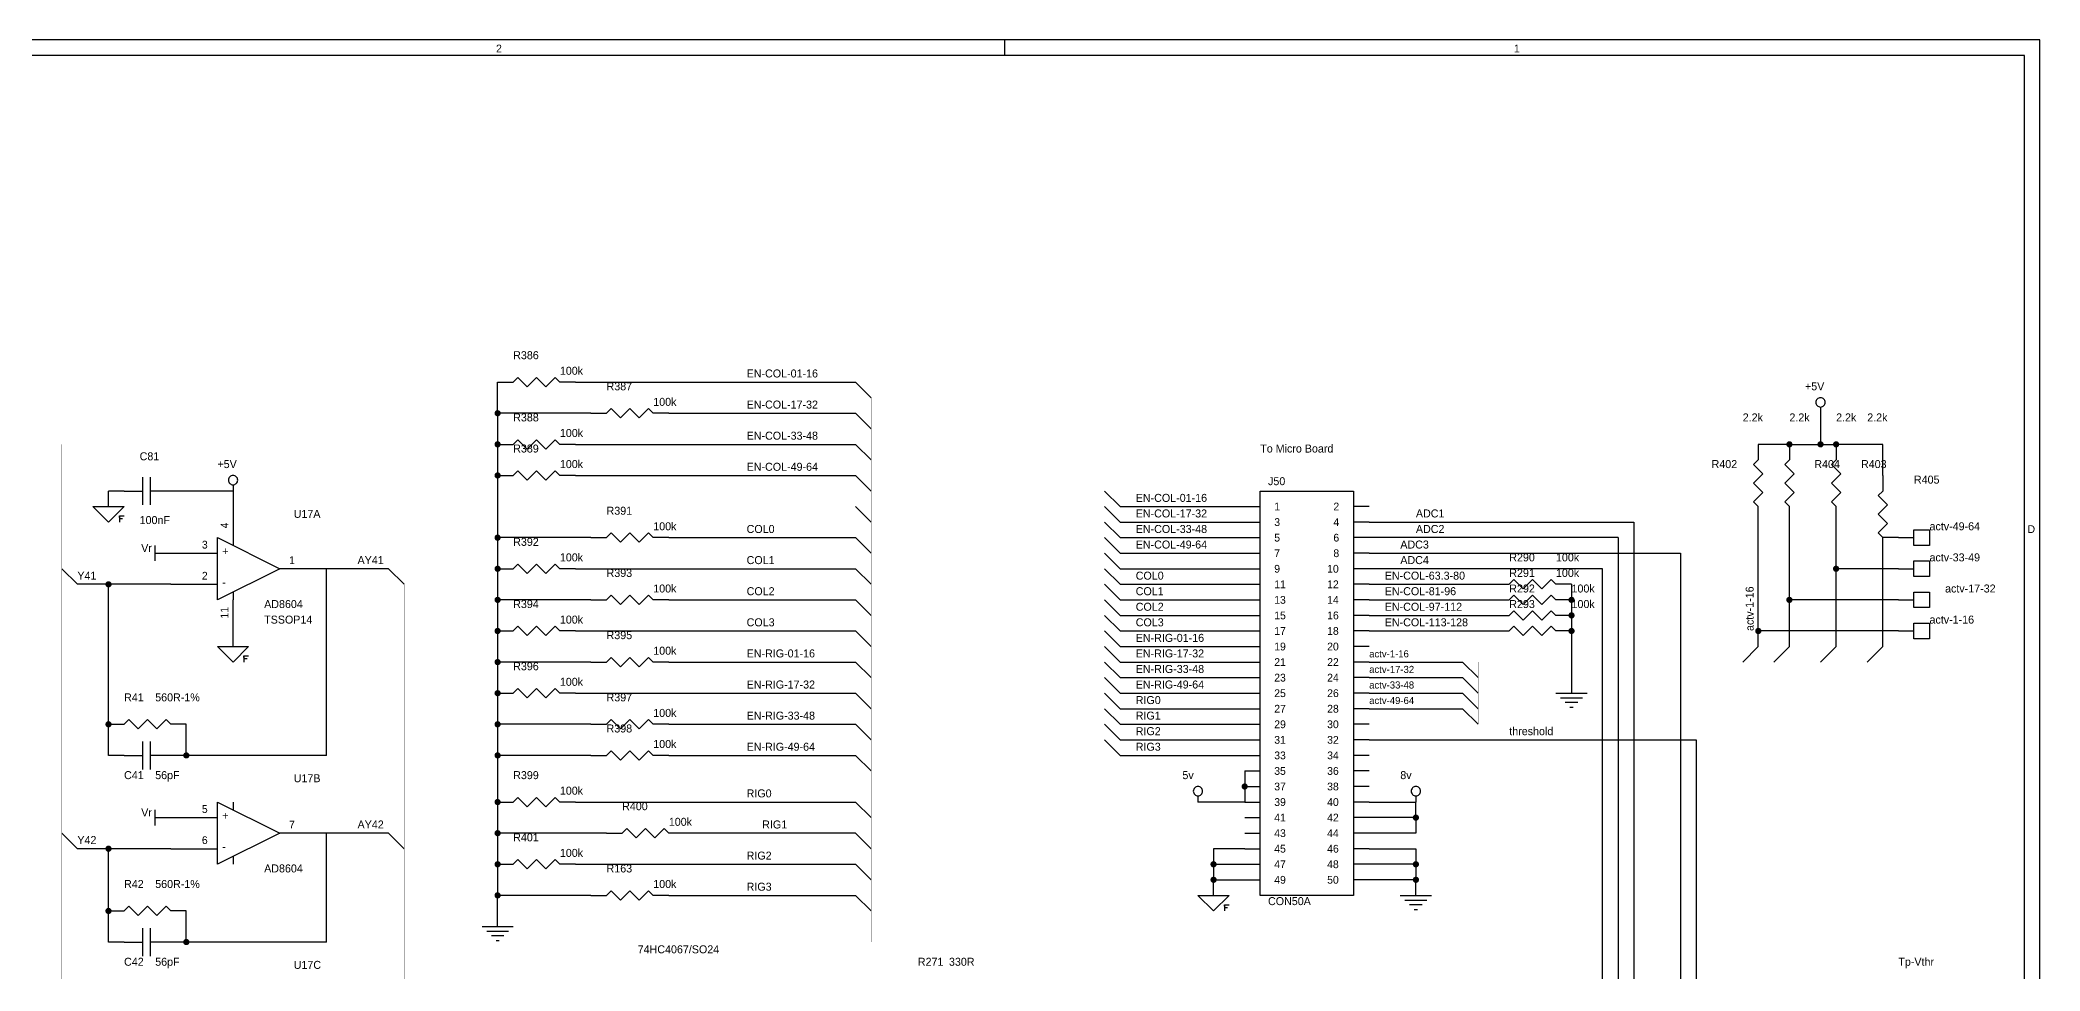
# Model space of a CAD drawing. Extents: x -3 to 838, y 3 to 596.
# Drawn here: x 512.1 to 838.5, y 444.3 to 596.4 of the extents above; entities that cross this region are included whole.
import ezdxf

# ---------------------------------------------------------------- set-up
doc = ezdxf.new("R2010")
doc.units = 0

msp = doc.modelspace()

# ---------------------------------------------------------------- linework, layer by layer
at = {"layer": 'PARTS'}
for p, q in [((586.74, 540.512), (589.28, 540.512)), ((599.44, 540.512), (596.9, 540.512)), ((601.98, 535.432), (604.52, 535.432)), ((614.68, 535.432), (612.14, 535.432)), ((586.74, 530.352), (589.28, 530.352)), ((599.44, 530.352), (596.9, 530.352)), ((792.48, 530.352), (792.48, 527.812)), ((797.56, 530.352), (797.56, 527.812)), ((805.18, 530.352), (805.18, 527.812)), ((525.78, 522.732), (528.32, 522.732)), ((533.4, 522.732), (530.86, 522.732)), ((543.56, 522.732), (543.56, 515.112)), ((586.74, 525.272), (589.28, 525.272)), ((599.44, 525.272), (596.9, 525.272)), ((812.8, 525.272), (812.8, 522.732)), ((708.66, 520.192), (711.2, 520.192)), ((728.98, 520.192), (726.44, 520.192)), ((792.48, 517.652), (792.48, 520.192)), ((797.56, 517.652), (797.56, 520.192)), ((805.18, 517.652), (805.18, 520.192)), ((708.66, 517.652), (711.2, 517.652)), ((728.98, 517.652), (726.44, 517.652)), ((533.4, 512.572), (541.02, 512.572)), ((601.98, 515.112), (604.52, 515.112)), ((614.68, 515.112), (612.14, 515.112)), ((708.66, 515.112), (711.2, 515.112)), ((708.66, 512.572), (711.2, 512.572)), ((728.98, 515.112), (726.44, 515.112)), ((728.98, 512.572), (726.44, 512.572)), ((812.8, 512.572), (812.8, 515.112)), ((815.34, 515.112), (817.88, 515.112)), ((558.8, 510.032), (551.18, 510.032)), ((586.74, 510.032), (589.28, 510.032)), ((599.44, 510.032), (596.9, 510.032)), ((708.66, 510.032), (711.2, 510.032)), ((728.98, 510.032), (726.44, 510.032)), ((815.34, 510.032), (817.88, 510.032)), ((533.4, 507.492), (541.02, 507.492)), ((708.66, 507.492), (711.2, 507.492)), ((728.98, 507.492), (726.44, 507.492)), ((749.3, 507.492), (751.84, 507.492)), ((762, 507.492), (759.46, 507.492)), ((543.56, 497.332), (543.56, 504.952)), ((601.98, 504.952), (604.52, 504.952)), ((614.68, 504.952), (612.14, 504.952)), ((708.66, 504.952), (711.2, 504.952)), ((728.98, 504.952), (726.44, 504.952)), ((749.3, 504.952), (751.84, 504.952)), ((762, 504.952), (759.46, 504.952)), ((815.34, 504.952), (817.88, 504.952)), ((586.74, 499.872), (589.28, 499.872)), ((599.44, 499.872), (596.9, 499.872)), ((708.66, 502.412), (711.2, 502.412)), ((708.66, 499.872), (711.2, 499.872)), ((728.98, 502.412), (726.44, 502.412)), ((728.98, 499.872), (726.44, 499.872)), ((749.3, 502.412), (751.84, 502.412)), ((749.3, 499.872), (751.84, 499.872)), ((762, 502.412), (759.46, 502.412)), ((762, 499.872), (759.46, 499.872)), ((815.34, 499.872), (817.88, 499.872)), ((708.66, 497.332), (711.2, 497.332)), ((728.98, 497.332), (726.44, 497.332)), ((601.98, 494.792), (604.52, 494.792)), ((614.68, 494.792), (612.14, 494.792)), ((708.66, 494.792), (711.2, 494.792)), ((728.98, 494.792), (726.44, 494.792)), ((586.74, 489.712), (589.28, 489.712)), ((599.44, 489.712), (596.9, 489.712)), ((708.66, 492.252), (711.2, 492.252)), ((708.66, 489.712), (711.2, 489.712)), ((728.98, 492.252), (726.44, 492.252)), ((728.98, 489.712), (726.44, 489.712)), ((708.66, 487.172), (711.2, 487.172)), ((728.98, 487.172), (726.44, 487.172)), ((523.24, 484.632), (525.78, 484.632)), ((535.94, 484.632), (533.4, 484.632)), ((601.98, 484.632), (604.52, 484.632)), ((614.68, 484.632), (612.14, 484.632)), ((708.66, 484.632), (711.2, 484.632)), ((728.98, 484.632), (726.44, 484.632)), ((708.66, 482.092), (711.2, 482.092)), ((728.98, 482.092), (726.44, 482.092)), ((525.78, 479.552), (528.32, 479.552)), ((533.4, 479.552), (530.86, 479.552)), ((601.98, 479.552), (604.52, 479.552)), ((614.68, 479.552), (612.14, 479.552)), ((708.66, 479.552), (711.2, 479.552)), ((708.66, 477.012), (711.2, 477.012)), ((728.98, 479.552), (726.44, 479.552)), ((728.98, 477.012), (726.44, 477.012)), ((708.66, 474.472), (711.2, 474.472)), ((728.98, 474.472), (726.44, 474.472)), ((586.74, 471.932), (589.28, 471.932)), ((599.44, 471.932), (596.9, 471.932)), ((708.66, 471.932), (711.2, 471.932)), ((728.98, 471.932), (726.44, 471.932)), ((533.4, 469.392), (541.02, 469.392)), ((558.8, 466.852), (551.18, 466.852)), ((604.52, 466.852), (607.06, 466.852)), ((617.22, 466.852), (614.68, 466.852)), ((708.66, 469.392), (711.2, 469.392)), ((708.66, 466.852), (711.2, 466.852)), ((728.98, 469.392), (726.44, 469.392)), ((728.98, 466.852), (726.44, 466.852)), ((533.4, 464.312), (541.02, 464.312)), ((708.66, 464.312), (711.2, 464.312)), ((728.98, 464.312), (726.44, 464.312)), ((586.74, 461.772), (589.28, 461.772)), ((599.44, 461.772), (596.9, 461.772)), ((708.66, 461.772), (711.2, 461.772)), ((728.98, 461.772), (726.44, 461.772)), ((708.66, 459.232), (711.2, 459.232)), ((728.98, 459.232), (726.44, 459.232)), ((523.24, 454.152), (525.78, 454.152)), ((535.94, 454.152), (533.4, 454.152)), ((601.98, 456.692), (604.52, 456.692)), ((614.68, 456.692), (612.14, 456.692)), ((525.78, 449.072), (528.32, 449.072)), ((533.4, 449.072), (530.86, 449.072))]:
    msp.add_line(p, q, dxfattribs=at)
for points in [[(589.28, 540.512), (590.042, 541.274)], [(590.042, 541.274), (591.566, 539.75)], [(591.566, 539.75), (593.09, 541.274)], [(593.09, 541.274), (594.614, 539.75)], [(594.614, 539.75), (596.138, 541.274)], [(596.138, 541.274), (596.9, 540.512)], [(604.52, 535.432), (605.282, 536.194)], [(605.282, 536.194), (606.806, 534.67)], [(606.806, 534.67), (608.33, 536.194)], [(608.33, 536.194), (609.854, 534.67)], [(609.854, 534.67), (611.378, 536.194)], [(611.378, 536.194), (612.14, 535.432)], [(802.64, 536.448), (802.64, 535.432)], [(589.28, 530.352), (590.042, 531.114)], [(590.042, 531.114), (591.566, 529.59)], [(591.566, 529.59), (593.09, 531.114)], [(593.09, 531.114), (594.614, 529.59)], [(594.614, 529.59), (596.138, 531.114)], [(596.138, 531.114), (596.9, 530.352)], [(589.28, 525.272), (590.042, 526.034)], [(590.042, 526.034), (591.566, 524.51)], [(591.566, 524.51), (593.09, 526.034)], [(593.09, 526.034), (594.614, 524.51)], [(594.614, 524.51), (596.138, 526.034)], [(596.138, 526.034), (596.9, 525.272)], [(791.718, 527.05), (792.48, 527.812)], [(793.242, 525.526), (791.718, 527.05)], [(791.718, 524.002), (793.242, 525.526)], [(796.798, 527.05), (797.56, 527.812)], [(798.322, 525.526), (796.798, 527.05)], [(796.798, 524.002), (798.322, 525.526)], [(804.418, 527.05), (805.18, 527.812)], [(805.942, 525.526), (804.418, 527.05)], [(804.418, 524.002), (805.942, 525.526)], [(528.32, 522.732), (528.828, 522.732)], [(528.828, 520.446), (528.828, 525.018)], [(530.098, 520.446), (530.098, 525.018)], [(530.86, 522.732), (530.098, 522.732)], [(543.56, 523.748), (543.56, 522.732)], [(793.242, 522.478), (791.718, 524.002)], [(791.718, 520.954), (793.242, 522.478)], [(798.322, 522.478), (796.798, 524.002)], [(796.798, 520.954), (798.322, 522.478)], [(805.942, 522.478), (804.418, 524.002)], [(804.418, 520.954), (805.942, 522.478)], [(812.038, 521.97), (812.8, 522.732)], [(520.7, 520.192), (525.78, 520.192)], [(523.24, 517.652), (520.7, 520.192)], [(525.78, 520.192), (523.24, 517.652)], [(792.48, 520.192), (791.718, 520.954)], [(797.56, 520.192), (796.798, 520.954)], [(805.18, 520.192), (804.418, 520.954)], [(813.562, 520.446), (812.038, 521.97)], [(812.038, 518.922), (813.562, 520.446)], [(525.018, 518.668), (525.78, 518.668)], [(525.018, 518.414), (525.018, 518.668)], [(525.018, 518.668), (525.018, 517.652)], [(525.526, 518.16), (525.018, 518.16)], [(604.52, 515.112), (605.282, 515.874)], [(605.282, 515.874), (606.806, 514.35)], [(606.806, 514.35), (608.33, 515.874)], [(608.33, 515.874), (609.854, 514.35)], [(609.854, 514.35), (611.378, 515.874)], [(611.378, 515.874), (612.14, 515.112)], [(813.562, 517.398), (812.038, 518.922)], [(812.038, 515.874), (813.562, 517.398)], [(812.8, 515.112), (812.038, 515.874)], [(530.86, 511.302), (530.86, 513.842)], [(530.86, 512.572), (533.4, 512.572)], [(541.02, 515.112), (551.18, 510.032)], [(541.02, 504.952), (541.02, 515.112)], [(543.56, 515.112), (543.56, 513.842)], [(551.18, 510.032), (541.02, 504.952)], [(589.28, 510.032), (590.042, 510.794)], [(590.042, 510.794), (591.566, 509.27)], [(591.566, 509.27), (593.09, 510.794)], [(593.09, 510.794), (594.614, 509.27)], [(594.614, 509.27), (596.138, 510.794)], [(596.138, 510.794), (596.9, 510.032)], [(543.56, 506.222), (543.56, 504.952)], [(751.84, 507.492), (752.602, 508.254)], [(752.602, 508.254), (754.126, 506.73)], [(754.126, 506.73), (755.65, 508.254)], [(755.65, 508.254), (757.174, 506.73)], [(757.174, 506.73), (758.698, 508.254)], [(758.698, 508.254), (759.46, 507.492)], [(604.52, 504.952), (605.282, 505.714)], [(605.282, 505.714), (606.806, 504.19)], [(606.806, 504.19), (608.33, 505.714)], [(608.33, 505.714), (609.854, 504.19)], [(609.854, 504.19), (611.378, 505.714)], [(611.378, 505.714), (612.14, 504.952)], [(751.84, 504.952), (752.602, 505.714)], [(751.84, 502.412), (752.602, 503.174)], [(752.602, 505.714), (754.126, 504.19)], [(752.602, 503.174), (754.126, 501.65)], [(754.126, 504.19), (755.65, 505.714)], [(754.126, 501.65), (755.65, 503.174)], [(755.65, 505.714), (757.174, 504.19)], [(755.65, 503.174), (757.174, 501.65)], [(757.174, 504.19), (758.698, 505.714)], [(757.174, 501.65), (758.698, 503.174)], [(758.698, 505.714), (759.46, 504.952)], [(758.698, 503.174), (759.46, 502.412)], [(589.28, 499.872), (590.042, 500.634)], [(590.042, 500.634), (591.566, 499.11)], [(591.566, 499.11), (593.09, 500.634)], [(593.09, 500.634), (594.614, 499.11)], [(594.614, 499.11), (596.138, 500.634)], [(596.138, 500.634), (596.9, 499.872)], [(751.84, 499.872), (752.602, 500.634)], [(752.602, 500.634), (754.126, 499.11)], [(754.126, 499.11), (755.65, 500.634)], [(755.65, 500.634), (757.174, 499.11)], [(757.174, 499.11), (758.698, 500.634)], [(758.698, 500.634), (759.46, 499.872)], [(541.02, 497.332), (546.1, 497.332)], [(543.56, 494.792), (541.02, 497.332)], [(546.1, 497.332), (543.56, 494.792)], [(545.338, 495.808), (546.1, 495.808)], [(545.338, 495.554), (545.338, 495.808)], [(545.338, 495.808), (545.338, 494.792)], [(545.846, 495.3), (545.338, 495.3)], [(604.52, 494.792), (605.282, 495.554)], [(605.282, 495.554), (606.806, 494.03)], [(606.806, 494.03), (608.33, 495.554)], [(608.33, 495.554), (609.854, 494.03)], [(609.854, 494.03), (611.378, 495.554)], [(611.378, 495.554), (612.14, 494.792)], [(589.28, 489.712), (590.042, 490.474)], [(590.042, 490.474), (591.566, 488.95)], [(591.566, 488.95), (593.09, 490.474)], [(593.09, 490.474), (594.614, 488.95)], [(594.614, 488.95), (596.138, 490.474)], [(596.138, 490.474), (596.9, 489.712)], [(759.46, 489.712), (764.54, 489.712)], [(760.222, 488.95), (763.778, 488.95)], [(763.016, 488.188), (760.984, 488.188)], [(761.746, 487.426), (762.254, 487.426)], [(525.78, 484.632), (526.542, 485.394)], [(526.542, 485.394), (528.066, 483.87)], [(528.066, 483.87), (529.59, 485.394)], [(529.59, 485.394), (531.114, 483.87)], [(531.114, 483.87), (532.638, 485.394)], [(532.638, 485.394), (533.4, 484.632)], [(604.52, 484.632), (605.282, 485.394)], [(605.282, 485.394), (606.806, 483.87)], [(606.806, 483.87), (608.33, 485.394)], [(608.33, 485.394), (609.854, 483.87)], [(609.854, 483.87), (611.378, 485.394)], [(611.378, 485.394), (612.14, 484.632)], [(528.828, 477.266), (528.828, 481.838)], [(530.098, 477.266), (530.098, 481.838)], [(604.52, 479.552), (605.282, 480.314)], [(605.282, 480.314), (606.806, 478.79)], [(606.806, 478.79), (608.33, 480.314)], [(608.33, 480.314), (609.854, 478.79)], [(609.854, 478.79), (611.378, 480.314)], [(611.378, 480.314), (612.14, 479.552)], [(528.32, 479.552), (528.828, 479.552)], [(530.86, 479.552), (530.098, 479.552)], [(530.86, 468.122), (530.86, 470.662)], [(541.02, 471.932), (551.18, 466.852)], [(541.02, 461.772), (541.02, 471.932)], [(543.56, 471.932), (543.56, 470.662)], [(589.28, 471.932), (590.042, 472.694)], [(590.042, 472.694), (591.566, 471.17)], [(591.566, 471.17), (593.09, 472.694)], [(593.09, 472.694), (594.614, 471.17)], [(594.614, 471.17), (596.138, 472.694)], [(596.138, 472.694), (596.9, 471.932)], [(701.04, 472.948), (701.04, 471.932)], [(736.6, 472.948), (736.6, 471.932)], [(530.86, 469.392), (533.4, 469.392)], [(551.18, 466.852), (541.02, 461.772)], [(607.06, 466.852), (607.822, 467.614)], [(607.822, 467.614), (609.346, 466.09)], [(609.346, 466.09), (610.87, 467.614)], [(610.87, 467.614), (612.394, 466.09)], [(612.394, 466.09), (613.918, 467.614)], [(613.918, 467.614), (614.68, 466.852)], [(543.56, 463.042), (543.56, 461.772)], [(589.28, 461.772), (590.042, 462.534)], [(590.042, 462.534), (591.566, 461.01)], [(591.566, 461.01), (593.09, 462.534)], [(593.09, 462.534), (594.614, 461.01)], [(594.614, 461.01), (596.138, 462.534)], [(596.138, 462.534), (596.9, 461.772)], [(604.52, 456.692), (605.282, 457.454)], [(605.282, 457.454), (606.806, 455.93)], [(606.806, 455.93), (608.33, 457.454)], [(608.33, 457.454), (609.854, 455.93)], [(609.854, 455.93), (611.378, 457.454)], [(611.378, 457.454), (612.14, 456.692)], [(525.78, 454.152), (526.542, 454.914)], [(526.542, 454.914), (528.066, 453.39)], [(528.066, 453.39), (529.59, 454.914)], [(529.59, 454.914), (531.114, 453.39)], [(531.114, 453.39), (532.638, 454.914)], [(532.638, 454.914), (533.4, 454.152)], [(701.04, 456.692), (706.12, 456.692)], [(703.58, 454.152), (701.04, 456.692)], [(706.12, 456.692), (703.58, 454.152)], [(705.358, 455.168), (706.12, 455.168)], [(705.358, 454.914), (705.358, 455.168)], [(705.358, 455.168), (705.358, 454.152)], [(705.866, 454.66), (705.358, 454.66)], [(734.06, 456.692), (739.14, 456.692)], [(734.822, 455.93), (738.378, 455.93)], [(737.616, 455.168), (735.584, 455.168)], [(736.346, 454.406), (736.854, 454.406)], [(528.828, 446.786), (528.828, 451.358)], [(530.098, 446.786), (530.098, 451.358)], [(584.2, 451.612), (589.28, 451.612)], [(584.962, 450.85), (588.518, 450.85)], [(528.32, 449.072), (528.828, 449.072)], [(530.86, 449.072), (530.098, 449.072)], [(587.756, 450.088), (585.724, 450.088)], [(586.486, 449.326), (586.994, 449.326)]]:
    msp.add_lwpolyline(points, dxfattribs=at)
for points in [[(803.402, 537.21, 0.0985), (803.344, 537.5016, 0.0985), (803.1788, 537.7488, 0.0985), (802.9316, 537.914, 0.0985), (802.64, 537.972, 0.0985), (802.3484, 537.914, 0.0985), (802.1012, 537.7488, 0.0985), (801.936, 537.5016, 0.0985), (801.878, 537.21, 0.0985), (801.936, 536.9184, 0.0985), (802.1012, 536.6712, 0.0985), (802.3484, 536.506, 0.0985), (802.64, 536.448, 0.0985), (802.9316, 536.506, 0.0985), (803.1788, 536.6712, 0.0985), (803.344, 536.9184, 0.0985)], [(544.322, 524.51, 0.0985), (544.264, 524.8016, 0.0985), (544.0988, 525.0488, 0.0985), (543.8516, 525.214, 0.0985), (543.56, 525.272, 0.0985), (543.2684, 525.214, 0.0985), (543.0212, 525.0488, 0.0985), (542.856, 524.8016, 0.0985), (542.798, 524.51, 0.0985), (542.856, 524.2184, 0.0985), (543.0212, 523.9712, 0.0985), (543.2684, 523.806, 0.0985), (543.56, 523.748, 0.0985), (543.8516, 523.806, 0.0985), (544.0988, 523.9712, 0.0985), (544.264, 524.2184, 0.0985)], [(701.802, 473.71, 0.0985), (701.744, 474.0016, 0.0985), (701.5788, 474.2488, 0.0985), (701.3316, 474.414, 0.0985), (701.04, 474.472, 0.0985), (700.7484, 474.414, 0.0985), (700.5012, 474.2488, 0.0985), (700.336, 474.0016, 0.0985), (700.278, 473.71, 0.0985), (700.336, 473.4184, 0.0985), (700.5012, 473.1712, 0.0985), (700.7484, 473.006, 0.0985), (701.04, 472.948, 0.0985), (701.3316, 473.006, 0.0985), (701.5788, 473.1712, 0.0985), (701.744, 473.4184, 0.0985)], [(737.362, 473.71, 0.0985), (737.304, 474.0016, 0.0985), (737.1388, 474.2488, 0.0985), (736.8916, 474.414, 0.0985), (736.6, 474.472, 0.0985), (736.3084, 474.414, 0.0985), (736.0612, 474.2488, 0.0985), (735.896, 474.0016, 0.0985), (735.838, 473.71, 0.0985), (735.896, 473.4184, 0.0985), (736.0612, 473.1712, 0.0985), (736.3084, 473.006, 0.0985), (736.6, 472.948, 0.0985), (736.8916, 473.006, 0.0985), (737.1388, 473.1712, 0.0985), (737.304, 473.4184, 0.0985)]]:
    msp.add_lwpolyline(points, format="xyb", close=True, dxfattribs=at)
for points in [[(711.2, 522.732), (726.44, 522.732), (726.44, 456.692), (711.2, 456.692)], [(820.42, 513.842), (817.88, 513.842), (817.88, 516.382), (820.42, 516.382)], [(820.42, 508.762), (817.88, 508.762), (817.88, 511.302), (820.42, 511.302)], [(820.42, 503.682), (817.88, 503.682), (817.88, 506.222), (820.42, 506.222)], [(820.42, 498.602), (817.88, 498.602), (817.88, 501.142), (820.42, 501.142)]]:
    msp.add_lwpolyline(points, close=True, dxfattribs=at)
at = {"layer": 'TITLE'}
for points in [[(-2.54, 2.54), (838.454, 2.54), (838.454, 596.392), (-2.54, 596.392)], [(0, 5.08), (835.914, 5.08), (835.914, 593.852), (0, 593.852)]]:
    msp.add_lwpolyline(points, close=True, dxfattribs=at)
msp.add_lwpolyline([(669.544, 593.852), (669.544, 596.392)], dxfattribs=at)
at = {"layer": 'WIRE'}
for points in [[(586.74, 535.432), (586.74, 540.512)], [(599.44, 540.512), (645.16, 540.512)], [(647.7, 537.972), (645.16, 540.512)], [(586.74, 535.432), (586.74, 530.352)], [(601.98, 535.432), (586.74, 535.432)], [(614.68, 535.432), (645.16, 535.432)], [(647.7, 532.892), (645.16, 535.432)], [(802.64, 535.432), (802.64, 530.352)], [(586.74, 530.352), (586.74, 525.272)], [(599.44, 530.352), (645.16, 530.352)], [(647.7, 527.812), (645.16, 530.352)], [(797.56, 530.352), (792.48, 530.352)], [(797.56, 530.352), (802.64, 530.352)], [(802.64, 530.352), (805.18, 530.352)], [(812.8, 530.352), (805.18, 530.352)], [(812.8, 525.272), (812.8, 530.352)], [(525.78, 522.732), (523.24, 522.732)], [(523.24, 520.192), (523.24, 522.732)], [(543.56, 522.732), (533.4, 522.732)], [(586.74, 525.272), (586.74, 515.112)], [(599.44, 525.272), (645.16, 525.272)], [(647.7, 522.732), (645.16, 525.272)], [(685.8, 522.732), (688.34, 520.192)], [(685.8, 522.732), (688.34, 520.192)], [(647.7, 517.652), (645.16, 520.192)], [(685.8, 520.192), (688.34, 517.652)], [(685.8, 520.192), (688.34, 517.652)], [(688.34, 520.192), (708.66, 520.192)], [(685.8, 517.652), (688.34, 515.112)], [(685.8, 517.652), (688.34, 515.112)], [(688.34, 517.652), (708.66, 517.652)], [(728.98, 517.652), (772.16, 517.652)], [(772.16, 517.652), (772.16, 365.252)], [(792.48, 499.872), (792.48, 517.652)], [(797.56, 504.952), (797.56, 517.652)], [(805.18, 510.032), (805.18, 517.652)], [(586.74, 515.112), (586.74, 510.032)], [(601.98, 515.112), (586.74, 515.112)], [(614.68, 515.112), (645.16, 515.112)], [(647.7, 512.572), (645.16, 515.112)], [(685.8, 515.112), (688.34, 512.572)], [(685.8, 515.112), (688.34, 512.572)], [(685.8, 512.572), (688.34, 510.032)], [(685.8, 512.572), (688.34, 510.032)], [(688.34, 515.112), (708.66, 515.112)], [(688.34, 512.572), (708.66, 512.572)], [(769.62, 515.112), (728.98, 515.112)], [(728.98, 512.572), (779.78, 512.572)], [(769.62, 515.112), (769.62, 311.912)], [(779.78, 512.572), (779.78, 248.412)], [(815.34, 515.112), (812.8, 515.112)], [(812.8, 497.332), (812.8, 512.572)], [(518.16, 507.492), (515.62, 510.032)], [(568.96, 510.032), (558.8, 510.032)], [(558.8, 479.552), (558.8, 510.032)], [(571.5, 507.492), (568.96, 510.032)], [(586.74, 510.032), (586.74, 504.952)], [(599.44, 510.032), (645.16, 510.032)], [(647.7, 507.492), (645.16, 510.032)], [(685.8, 510.032), (688.34, 507.492)], [(685.8, 510.032), (688.34, 507.492)], [(688.34, 510.032), (708.66, 510.032)], [(767.08, 510.032), (728.98, 510.032)], [(767.08, 441.452), (767.08, 510.032)], [(815.34, 510.032), (805.18, 510.032)], [(805.18, 497.332), (805.18, 510.032)], [(523.24, 507.492), (518.16, 507.492)], [(533.4, 507.492), (523.24, 507.492)], [(523.24, 484.632), (523.24, 507.492)], [(685.8, 507.492), (688.34, 504.952)], [(685.8, 507.492), (688.34, 504.952)], [(688.34, 507.492), (708.66, 507.492)], [(728.98, 507.492), (749.3, 507.492)], [(762, 507.492), (762, 504.952)], [(601.98, 504.952), (586.74, 504.952)], [(586.74, 504.952), (586.74, 499.872)], [(614.68, 504.952), (645.16, 504.952)], [(647.7, 502.412), (645.16, 504.952)], [(685.8, 504.952), (688.34, 502.412)], [(685.8, 504.952), (688.34, 502.412)], [(688.34, 504.952), (708.66, 504.952)], [(728.98, 504.952), (749.3, 504.952)], [(762, 504.952), (762, 502.412)], [(815.34, 504.952), (797.56, 504.952)], [(797.56, 497.332), (797.56, 504.952)], [(586.74, 499.872), (586.74, 494.792)], [(599.44, 499.872), (645.16, 499.872)], [(647.7, 497.332), (645.16, 499.872)], [(685.8, 502.412), (688.34, 499.872)], [(685.8, 502.412), (688.34, 499.872)], [(685.8, 499.872), (688.34, 497.332)], [(685.8, 499.872), (688.34, 497.332)], [(688.34, 502.412), (708.66, 502.412)], [(688.34, 499.872), (708.66, 499.872)], [(728.98, 502.412), (749.3, 502.412)], [(728.98, 499.872), (749.3, 499.872)], [(762, 502.412), (762, 499.872)], [(762, 499.872), (762, 489.712)], [(815.34, 499.872), (792.48, 499.872)], [(792.48, 497.332), (792.48, 499.872)], [(685.8, 497.332), (688.34, 494.792)], [(685.8, 497.332), (688.34, 494.792)], [(688.34, 497.332), (708.66, 497.332)], [(789.94, 494.792), (792.48, 497.332)], [(795.02, 494.792), (797.56, 497.332)], [(802.64, 494.792), (805.18, 497.332)], [(810.26, 494.792), (812.8, 497.332)], [(586.74, 494.792), (586.74, 489.712)], [(601.98, 494.792), (586.74, 494.792)], [(614.68, 494.792), (645.16, 494.792)], [(647.7, 492.252), (645.16, 494.792)], [(685.8, 494.792), (688.34, 492.252)], [(685.8, 494.792), (688.34, 492.252)], [(688.34, 494.792), (708.66, 494.792)], [(728.98, 494.792), (744.22, 494.792)], [(746.76, 492.252), (744.22, 494.792)], [(586.74, 489.712), (586.74, 484.632)], [(599.44, 489.712), (645.16, 489.712)], [(647.7, 487.172), (645.16, 489.712)], [(685.8, 492.252), (688.34, 489.712)], [(685.8, 492.252), (688.34, 489.712)], [(685.8, 489.712), (688.34, 487.172)], [(685.8, 489.712), (688.34, 487.172)], [(688.34, 492.252), (708.66, 492.252)], [(688.34, 489.712), (708.66, 489.712)], [(728.98, 492.252), (744.22, 492.252)], [(728.98, 489.712), (744.22, 489.712)], [(746.76, 489.712), (744.22, 492.252)], [(746.76, 487.172), (744.22, 489.712)], [(685.8, 487.172), (688.34, 484.632)], [(685.8, 487.172), (688.34, 484.632)], [(688.34, 487.172), (708.66, 487.172)], [(728.98, 487.172), (744.22, 487.172)], [(746.76, 484.632), (744.22, 487.172)], [(523.24, 479.552), (523.24, 484.632)], [(535.94, 479.552), (535.94, 484.632)], [(601.98, 484.632), (586.74, 484.632)], [(586.74, 484.632), (586.74, 479.552)], [(614.68, 484.632), (645.16, 484.632)], [(647.7, 482.092), (645.16, 484.632)], [(685.8, 484.632), (688.34, 482.092)], [(685.8, 484.632), (688.34, 482.092)], [(688.34, 484.632), (708.66, 484.632)], [(685.8, 482.092), (688.34, 479.552)], [(685.8, 482.092), (688.34, 479.552)], [(688.34, 482.092), (708.66, 482.092)], [(728.98, 482.092), (782.32, 482.092)], [(782.32, 482.092), (782.32, 441.452)], [(525.78, 479.552), (523.24, 479.552)], [(535.94, 479.552), (533.4, 479.552)], [(558.8, 479.552), (535.94, 479.552)], [(586.74, 479.552), (586.74, 471.932)], [(601.98, 479.552), (586.74, 479.552)], [(614.68, 479.552), (645.16, 479.552)], [(647.7, 477.012), (645.16, 479.552)], [(688.34, 479.552), (708.66, 479.552)], [(708.66, 477.012), (708.66, 474.472)], [(708.66, 474.472), (708.66, 471.932)], [(586.74, 471.932), (586.74, 466.852)], [(599.44, 471.932), (645.16, 471.932)], [(647.7, 469.392), (645.16, 471.932)], [(708.66, 471.932), (701.04, 471.932)], [(728.98, 471.932), (736.6, 471.932)], [(736.6, 469.392), (736.6, 471.932)], [(518.16, 464.312), (515.62, 466.852)], [(568.96, 466.852), (558.8, 466.852)], [(558.8, 449.072), (558.8, 466.852)], [(571.5, 464.312), (568.96, 466.852)], [(586.74, 466.852), (586.74, 461.772)], [(604.52, 466.852), (586.74, 466.852)], [(645.16, 466.852), (617.22, 466.852)], [(647.7, 464.312), (645.16, 466.852)], [(736.6, 469.392), (728.98, 469.392)], [(736.6, 466.852), (728.98, 466.852)], [(736.6, 469.392), (736.6, 466.852)], [(523.24, 464.312), (518.16, 464.312)], [(523.24, 454.152), (523.24, 464.312)], [(533.4, 464.312), (523.24, 464.312)], [(708.66, 464.312), (703.58, 464.312)], [(703.58, 464.312), (703.58, 461.772)], [(728.98, 464.312), (736.6, 464.312)], [(736.6, 464.312), (736.6, 461.772)], [(586.74, 461.772), (586.74, 456.692)], [(599.44, 461.772), (645.16, 461.772)], [(647.7, 459.232), (645.16, 461.772)], [(703.58, 461.772), (708.66, 461.772)], [(703.58, 461.772), (703.58, 459.232)], [(736.6, 461.772), (728.98, 461.772)], [(736.6, 461.772), (736.6, 459.232)], [(703.58, 459.232), (708.66, 459.232)], [(703.58, 456.692), (703.58, 459.232)], [(736.6, 459.232), (728.98, 459.232)], [(736.6, 456.692), (736.6, 459.232)], [(523.24, 449.072), (523.24, 454.152)], [(535.94, 449.072), (535.94, 454.152)], [(601.98, 456.692), (586.74, 456.692)], [(586.74, 451.612), (586.74, 456.692)], [(614.68, 456.692), (645.16, 456.692)], [(647.7, 454.152), (645.16, 456.692)], [(525.78, 449.072), (523.24, 449.072)], [(535.94, 449.072), (533.4, 449.072)], [(558.8, 449.072), (535.94, 449.072)]]:
    msp.add_lwpolyline(points, dxfattribs=at)
at = {"layer": 'WIRE', "const_width": 0.508}
for points in [[(586.486, 535.432, 1), (586.994, 535.432, 1)], [(586.486, 530.352, 1), (586.994, 530.352, 1)], [(797.306, 530.352, 1), (797.814, 530.352, 1)], [(802.386, 530.352, 1), (802.894, 530.352, 1)], [(804.926, 530.352, 1), (805.434, 530.352, 1)], [(586.486, 525.272, 1), (586.994, 525.272, 1)], [(586.486, 515.112, 1), (586.994, 515.112, 1)], [(586.486, 510.032, 1), (586.994, 510.032, 1)], [(804.926, 510.032, 1), (805.434, 510.032, 1)], [(522.986, 507.492, 1), (523.494, 507.492, 1)], [(586.486, 504.952, 1), (586.994, 504.952, 1)], [(761.746, 504.952, 1), (762.254, 504.952, 1)], [(761.746, 502.412, 1), (762.254, 502.412, 1)], [(797.306, 504.952, 1), (797.814, 504.952, 1)], [(586.486, 499.872, 1), (586.994, 499.872, 1)], [(761.746, 499.872, 1), (762.254, 499.872, 1)], [(792.226, 499.872, 1), (792.734, 499.872, 1)], [(586.486, 494.792, 1), (586.994, 494.792, 1)], [(586.486, 489.712, 1), (586.994, 489.712, 1)], [(522.986, 484.632, 1), (523.494, 484.632, 1)], [(586.486, 484.632, 1), (586.994, 484.632, 1)], [(535.686, 479.552, 1), (536.194, 479.552, 1)], [(586.486, 479.552, 1), (586.994, 479.552, 1)], [(708.406, 474.472, 1), (708.914, 474.472, 1)], [(586.486, 471.932, 1), (586.994, 471.932, 1)], [(586.486, 466.852, 1), (586.994, 466.852, 1)], [(736.346, 469.392, 1), (736.854, 469.392, 1)], [(522.986, 464.312, 1), (523.494, 464.312, 1)], [(586.486, 461.772, 1), (586.994, 461.772, 1)], [(703.326, 461.772, 1), (703.834, 461.772, 1)], [(736.346, 461.772, 1), (736.854, 461.772, 1)], [(586.486, 456.692, 1), (586.994, 456.692, 1)], [(703.326, 459.232, 1), (703.834, 459.232, 1)], [(736.346, 459.232, 1), (736.854, 459.232, 1)], [(522.986, 454.152, 1), (523.494, 454.152, 1)], [(535.686, 449.072, 1), (536.194, 449.072, 1)]]:
    msp.add_lwpolyline(points, format="xyb", close=True, dxfattribs=at)
at = {"layer": 'WIRE', "const_width": 0.02}
for points in [[(647.7, 537.972), (647.7, 532.892)], [(647.7, 532.892), (647.7, 527.812)], [(515.62, 530.352), (454.66, 530.352)], [(515.62, 510.032), (515.62, 530.352)], [(647.7, 527.812), (647.7, 522.732)], [(647.7, 522.732), (647.7, 517.652)], [(685.8, 520.192), (685.8, 522.732)], [(685.8, 520.192), (685.8, 517.652)], [(647.7, 517.652), (647.7, 512.572)], [(685.8, 517.652), (685.8, 515.112)], [(647.7, 512.572), (647.7, 507.492)], [(685.8, 515.112), (685.8, 512.572)], [(685.8, 512.572), (685.8, 510.032)], [(515.62, 466.852), (515.62, 510.032)], [(685.8, 510.032), (685.8, 507.492)], [(571.5, 464.312), (571.5, 507.492)], [(647.7, 507.492), (647.7, 502.412)], [(685.8, 507.492), (685.8, 504.952)], [(685.8, 504.952), (685.8, 502.412)], [(647.7, 502.412), (647.7, 497.332)], [(685.8, 502.412), (685.8, 499.872)], [(685.8, 499.872), (685.8, 497.332)], [(647.7, 497.332), (647.7, 492.252)], [(685.8, 497.332), (685.8, 494.792)], [(685.8, 494.792), (685.8, 492.252)], [(746.76, 494.792), (746.76, 492.252)], [(746.76, 494.792), (789.94, 494.792)], [(789.94, 494.792), (795.02, 494.792)], [(795.02, 494.792), (802.64, 494.792)], [(802.64, 494.792), (810.26, 494.792)], [(810.26, 494.792), (825.5, 494.792)], [(825.5, 494.792), (825.5, 410.972)], [(647.7, 492.252), (647.7, 487.172)], [(685.8, 492.252), (685.8, 489.712)], [(685.8, 489.712), (685.8, 487.172)], [(746.76, 492.252), (746.76, 489.712)], [(746.76, 489.712), (746.76, 487.172)], [(647.7, 487.172), (647.7, 482.092)], [(685.8, 487.172), (685.8, 484.632)], [(746.76, 487.172), (746.76, 484.632)], [(685.8, 484.632), (685.8, 482.092)], [(647.7, 482.092), (647.7, 477.012)], [(685.8, 482.092), (685.8, 449.072)], [(647.7, 477.012), (647.7, 469.392)], [(515.62, 436.372), (515.62, 466.852)], [(647.7, 469.392), (647.7, 464.312)], [(571.5, 433.832), (571.5, 464.312)], [(647.7, 464.312), (647.7, 459.232)], [(647.7, 459.232), (647.7, 454.152)], [(647.7, 454.152), (647.7, 449.072)], [(647.7, 449.072), (685.8, 449.072)]]:
    msp.add_lwpolyline(points, dxfattribs=at)

# ---------------------------------------------------------------- texts
at = {"layer": 'COMMENTS'}
for s, p in [('To Micro Board', (711.2, 529.0163)), ('TSSOP14', (548.64, 501.0763))]:
    msp.add_text(s, height=1.3057, dxfattribs=at).set_placement(p)
at = {"layer": 'PARTS'}
for s, p in [('1', (713.486, 519.557)), ('2', (723.138, 519.557)), ('3', (713.486, 517.017)), ('5', (713.486, 514.477)), ('4', (723.138, 517.017)), ('6', (723.138, 514.477)), ('3', (538.48, 513.334)), ('7', (713.486, 511.937)), ('8', (723.138, 511.937)), ('2', (538.48, 508.254)), ('1', (552.704, 510.794)), ('9', (713.486, 509.397)), ('10', (722.122, 509.397)), ('11', (713.486, 506.857)), ('12', (722.122, 506.857)), ('13', (713.486, 504.317)), ('15', (713.486, 501.777)), ('14', (722.122, 504.317)), ('16', (722.122, 501.777)), ('17', (713.486, 499.237)), ('18', (722.122, 499.237)), ('19', (713.486, 496.697)), ('20', (722.122, 496.697)), ('21', (713.486, 494.157)), ('23', (713.486, 491.617)), ('22', (722.122, 494.157)), ('24', (722.122, 491.617)), ('25', (713.486, 489.077)), ('26', (722.122, 489.077)), ('27', (713.486, 486.537)), ('28', (722.122, 486.537)), ('29', (713.486, 483.997)), ('30', (722.122, 483.997)), ('31', (713.486, 481.457)), ('33', (713.486, 478.917)), ('32', (722.122, 481.457)), ('34', (722.122, 478.917)), ('35', (713.486, 476.377)), ('36', (722.122, 476.377)), ('37', (713.486, 473.837)), ('38', (722.122, 473.837)), ('5', (538.48, 470.154)), ('41', (713.486, 468.757)), ('39', (713.486, 471.297)), ('40', (722.122, 471.297)), ('42', (722.122, 468.757)), ('7', (552.704, 467.614)), ('43', (713.486, 466.217)), ('44', (722.122, 466.217)), ('6', (538.48, 465.074)), ('45', (713.486, 463.677)), ('46', (722.122, 463.677)), ('47', (713.486, 461.137)), ('48', (722.122, 461.137)), ('49', (713.486, 458.597)), ('50', (722.122, 458.597))]:
    msp.add_text(s, height=1.27, dxfattribs=at).set_placement(p)
for s, p in [('4', (542.798, 516.636)), ('11', (542.798, 501.904))]:
    msp.add_text(s, height=1.27, rotation=90, dxfattribs=at).set_placement(p)
at = {"layer": 'PARTTEXT'}
for s, p in [('R386', (589.28, 544.2563)), ('100k', (596.9, 541.7163)), ('R387', (604.52, 539.1763)), ('+5V', (800.1, 539.1763)), ('R388', (589.28, 534.0963)), ('100k', (612.14, 536.6363)), ('2.2k', (789.94, 534.0963)), ('2.2k', (797.56, 534.0963)), ('2.2k', (805.18, 534.0963)), ('2.2k', (810.26, 534.0963)), ('100k', (596.9, 531.5563)), ('C81', (528.32, 527.7463)), ('R389', (589.28, 529.0163)), ('+5V', (541.02, 526.4763)), ('100k', (596.9, 526.4763)), ('R402', (784.86, 526.4763)), ('R404', (801.624, 526.4763)), ('R403', (809.244, 526.4763)), ('J50', (712.47, 523.6823)), ('R405', (817.88, 523.9363)), ('U17A', (553.466, 518.3483)), ('R391', (604.52, 518.8563)), ('100nF', (528.32, 517.3323)), ('100k', (612.14, 516.3163)), ('actv-49-64', (820.42, 516.3163)), ('Vr', (528.574, 512.7603)), ('+', (541.782, 512.2523)), ('R392', (589.28, 513.7763)), ('100k', (596.9, 511.2363)), ('R290', (751.84, 511.2363)), ('100k', (759.46, 511.2363)), ('actv-33-49', (820.42, 511.2363)), ('R393', (604.52, 508.6963)), ('R291', (751.84, 508.6963)), ('100k', (759.46, 508.6963)), ('-', (541.782, 507.1723)), ('100k', (612.14, 506.1563)), ('R292', (751.84, 506.1563)), ('100k', (762, 506.1563)), ('actv-17-32', (822.96, 506.1563)), ('AD8604', (548.64, 503.6163)), ('R394', (589.28, 503.6163)), ('R293', (751.84, 503.6163)), ('100k', (762, 503.6163)), ('100k', (596.9, 501.0763)), ('R395', (604.52, 498.5363)), ('actv-1-16', (820.42, 501.0763)), ('100k', (612.14, 495.9963)), ('R396', (589.28, 493.4563)), ('R41', (525.78, 488.3763)), ('560R-1%', (530.86, 488.3763)), ('100k', (596.9, 490.9163)), ('R397', (604.52, 488.3763)), ('100k', (612.14, 485.8363)), ('R398', (604.52, 483.2963)), ('100k', (612.14, 480.7563)), ('C41', (525.78, 475.6763)), ('56pF', (530.86, 475.6763)), ('R399', (589.28, 475.6763)), ('5v', (698.5, 475.6763)), ('8v', (734.06, 475.6763)), ('U17B', (553.466, 475.1683)), ('100k', (596.9, 473.1363)), ('Vr', (528.574, 469.5803)), ('+', (541.782, 469.0723)), ('R400', (607.06, 470.5963)), ('R401', (589.28, 465.5163)), ('100k', (614.68, 468.0563)), ('-', (541.782, 463.9923)), ('100k', (596.9, 462.9763)), ('AD8604', (548.64, 460.4363)), ('R163', (604.52, 460.4363)), ('R42', (525.78, 457.8963)), ('560R-1%', (530.86, 457.8963)), ('100k', (612.14, 457.8963)), ('CON50A', (712.47, 455.1023)), ('74HC4067/SO24', (609.6, 447.2283)), ('C42', (525.78, 445.1963)), ('56pF', (530.86, 445.1963)), ('U17C', (553.466, 444.6883)), ('R271', (655.32, 445.1963)), ('330R', (660.4, 445.1963)), ('Tp-Vthr', (815.34, 445.1963))]:
    msp.add_text(s, height=1.3057, dxfattribs=at).set_placement(p)
at = {"layer": 'TITLE'}
for s, p in [('2', (586.486, 594.36)), ('1', (752.602, 594.36)), ('D', (836.422, 515.874))]:
    msp.add_text(s, height=1.27, dxfattribs=at).set_placement(p)
at = {"layer": 'WIRETEXT'}
for s, height, p in [('EN-COL-01-16', 1.3057, (627.38, 541.274)), ('EN-COL-17-32', 1.3057, (627.38, 536.194)), ('EN-COL-33-48', 1.3057, (627.38, 531.114)), ('EN-COL-49-64', 1.3057, (627.38, 526.034)), ('EN-COL-01-16', 1.3057, (690.88, 520.954)), ('EN-COL-17-32', 1.3057, (690.88, 518.414)), ('ADC1', 1.3057, (736.6, 518.414)), ('COL0', 1.3057, (627.38, 515.874)), ('EN-COL-33-48', 1.3057, (690.88, 515.874)), ('ADC2', 1.3057, (736.6, 515.874)), ('EN-COL-49-64', 1.3057, (690.88, 513.334)), ('ADC3', 1.3057, (734.06, 513.334)), ('Y41', 1.3057, (518.16, 508.254)), ('AY41', 1.3057, (563.88, 510.794)), ('COL1', 1.3057, (627.38, 510.794)), ('COL0', 1.3057, (690.88, 508.254)), ('EN-COL-63.3-80', 1.3057, (731.52, 508.254)), ('ADC4', 1.3057, (734.06, 510.794)), ('COL2', 1.3057, (627.38, 505.714)), ('COL1', 1.3057, (690.88, 505.714)), ('EN-COL-81-96', 1.3057, (731.52, 505.714)), ('COL2', 1.3057, (690.88, 503.174)), ('EN-COL-97-112', 1.3057, (731.52, 503.174)), ('COL3', 1.3057, (627.38, 500.634)), ('COL3', 1.3057, (690.88, 500.634)), ('EN-RIG-01-16', 1.3057, (690.88, 498.094)), ('EN-COL-113-128', 1.3057, (731.52, 500.634)), ('EN-RIG-01-16', 1.3057, (627.38, 495.554)), ('EN-RIG-17-32', 1.3057, (690.88, 495.554)), ('actv-1-16', 1.1607, (728.98, 495.554)), ('EN-RIG-33-48', 1.3057, (690.88, 493.014)), ('actv-17-32', 1.1607, (728.98, 493.014)), ('EN-RIG-17-32', 1.3057, (627.38, 490.474)), ('EN-RIG-49-64', 1.3057, (690.88, 490.474)), ('actv-33-48', 1.1607, (728.98, 490.474)), ('EN-RIG-33-48', 1.3057, (627.38, 485.394)), ('RIG0', 1.3057, (690.88, 487.934)), ('RIG1', 1.3057, (690.88, 485.394)), ('actv-49-64', 1.1607, (728.98, 487.934)), ('RIG2', 1.3057, (690.88, 482.854)), ('threshold', 1.3057, (751.84, 482.854)), ('EN-RIG-49-64', 1.3057, (627.38, 480.314)), ('RIG3', 1.3057, (690.88, 480.314)), ('RIG0', 1.3057, (627.38, 472.694)), ('AY42', 1.3057, (563.88, 467.614)), ('RIG1', 1.3057, (629.92, 467.614)), ('Y42', 1.3057, (518.16, 465.074)), ('RIG2', 1.3057, (627.38, 462.534)), ('RIG3', 1.3057, (627.38, 457.454))]:
    msp.add_text(s, height=height, dxfattribs=at).set_placement(p)
msp.add_text('actv-1-16', height=1.3057, rotation=90, dxfattribs=at).set_placement((791.718, 499.872))

doc.saveas('drawing.dxf')
